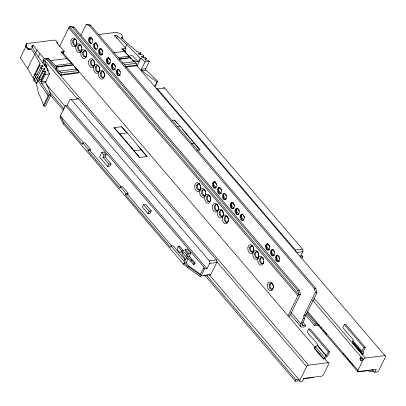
<?xml version="1.0" encoding="UTF-8"?>
<svg xmlns="http://www.w3.org/2000/svg" width="406" height="406" viewBox="0 0 406 406"><rect width="100%" height="100%" fill="white"/><g stroke="black" fill="none" stroke-linecap="round" stroke-linejoin="round"><path stroke-width="0.61" d="M56.49 68.081L59.443 71.522L59.667 71.065L76.754 68.918L78.196 70.608L78.424 72.395L78.104 73.095L61.017 75.242L55.876 69.233L56.49 68.081L57.165 67.995L56.429 66.777L48.106 58.119L44.051 58.626L43.117 60.524L44.66 64.803L45.979 66.163L47 65.873L45.939 64.64L44.655 60.276A1.705 0.903 -40.6 0 1 46.451 59.022L47.741 58.86L48.106 58.119M76.754 68.918L76.526 69.375L71.74 63.422L66.691 58.591L60.941 51.872L64.249 51.455L56.617 42.544L57.535 42.427L56.018 40.651L54.541 40.082L26.578 43.599L25.619 46.578L27.831 49.162L29.014 49.73L30.638 49.527L31.013 48.766L34.703 54.165L40.098 63.651L37.692 68.518M125.799 67.102L136.172 65.797L136.492 65.097L136.264 63.311L134.822 61.626L134.594 62.082L131.645 58.637L130.976 58.718L129.138 56.211L121.917 48.842L125.977 48.334L114.497 35.413L115.248 35.317A2.01 1.066 26.3 0 1 117.633 36.2L126.758 44.589L140.166 58.144L140.963 58.352A116.39 61.849 26.3 0 0 145.104 61.869L149.398 61.326L145.739 68.71A1.01 0.736 74.2 0 0 146.028 70.106L157.69 81.236L154.93 86.823M121.399 38.123L122.48 37.986L122.556 37.261M122.48 37.986L122.932 36.499L120.719 33.916L116.816 32.257L98.176 34.601M302.8 321.983L305.606 325.267L304.855 326.789L302.612 327.069A5.019 2.664 -40.6 0 1 300.755 323.729L303.363 318.451L303.972 315.457L315.411 292.31L314.183 288.336L89.015 25.304L86.199 24.548L80.895 35.281M305.606 325.267L303.363 325.546A3.009 1.599 -40.6 0 1 302.252 323.541C304.83 320.613 304.302 316.33 306.703 313.478L316.644 293.36L316.908 292.122L315.68 288.148L90.513 25.116L87.691 24.36L86.199 24.548M25.619 46.578L26.578 43.599M370.47 370.262L373.073 370.15M353.129 343.111L352.753 341.7A2.309 1.223 -40.6 0 1 352.915 340.634L353.291 339.873L342.781 327.601L344.288 324.551L345.633 324.384L365.268 347.318L363.345 351.226L363.756 352.535A2.309 1.223 -40.6 0 1 363.598 353.601L363.411 353.981L362.066 354.149L352.941 343.491L353.129 343.111L362.253 353.768L362.066 354.149M362.253 353.768L361.878 352.357L352.753 341.7M61.017 75.242L61.336 74.542L61.113 72.755L59.667 71.065M25.908 46.528L20.3 57.875L27.598 68.548L33.459 78.642L34.236 80.86L36.312 83.387A2.984 2.208 50.9 0 1 36.449 83.834A137.68 101.891 50.9 0 1 38.337 92.984A114.512 60.849 26.3 0 1 43.447 105.271L43.944 106.012L45.36 106.311L50.887 95.126A116.39 61.849 26.3 0 0 45.873 82.692L45.812 82.55A1.056 0.518 -84.9 0 1 45.782 81.586A0.979 0.487 -84.9 0 1 45.898 81.256L49.557 73.872A116.39 61.849 26.3 0 0 47.466 70.101L47.786 69.756L37.631 55.789L32.018 46.959A2.01 1.066 26.3 0 1 32.576 45.705L33.322 45.614L44.051 58.626M27.831 49.162L28.207 48.4L25.994 45.817M29.014 49.73L29.389 48.969L31.013 48.766M31.815 47.248L32.576 45.705M32.236 47.812L33.322 45.614M27.598 68.548L34.703 54.165M35.429 53.323L37.073 49.994M38.215 57.063L39.864 53.734M43.447 105.271L48.192 95.669L34.271 74.943L40.098 63.651M33.003 78.018L34.789 74.399M35.423 74.186L39.529 65.873L42.457 65.665L42.792 66.158L40.666 67.563L36.555 75.876L35.423 74.186L37.763 74.019M33.926 80.134L35.713 76.521M42.528 62.955L43.351 61.291M34.018 80.424L35.84 76.739M41.64 67.325L42.457 65.665M35.033 81.733L36.829 78.094M44.812 69.172L42.691 70.578L38.58 78.891L37.443 77.201L41.554 68.888L44.482 68.68L44.812 69.172L44.264 70.279M36.312 83.387L37.865 80.246M36.449 83.834L38.306 80.078M43.934 69.786L44.482 68.68M39.118 79.693L43.229 71.38L45.183 71.238L46.132 72.654L44.716 73.593L40.605 81.905L39.118 79.693L41.072 79.551L45.183 71.238M56.987 43.538L57.535 42.427M46.441 66.995L47 65.873M47.269 70.791L47.786 69.756M59.621 46.391L68.736 27.948L69.746 26.618L71.243 26.431L74.059 27.182L299.227 290.214L300.455 294.188L289.295 316.771M63.427 53.12L64.249 51.455M43.944 106.012L49.471 94.831L41.671 83.22A1.01 0.584 -89.9 0 1 41.605 81.794L45.264 74.415L49.557 73.872M75.871 45.447L76.988 43.188M87.534 24.69L87.691 24.36M89.518 39.448L90.066 38.342L90.985 38.225L92.588 40.103M89.614 40.996L90.985 38.225M71.431 99.759L209.344 260.865A1.807 1.193 82.8 0 1 209.663 263.403L207.045 268.696L204.431 269.026L201.137 275.689L210.856 274.466L216.768 262.509A1.807 1.193 82.8 0 0 216.449 259.977L78.536 98.866L71.431 99.759A1.807 1.193 82.8 0 0 69.756 99.967L67.137 105.266L65.493 105.469L60.469 115.644A1.807 1.193 82.8 0 0 60.362 115.903L60.291 116.116A1.791 0.898 -85 0 0 60.174 116.862A1.883 0.939 -85 0 0 60.281 117.852M200.924 276.009A1.807 1.193 82.8 0 1 199.727 276.141L187.643 267.655L183.502 264.24L63.473 124.028L64.031 122.896L60.362 115.903L83.616 143.064M114.741 36.347L115.248 35.317M116.618 38.255L117.633 36.2M125.119 47.908L126.758 44.589M125.571 52.186L125.038 50.227L125.977 48.334M185.116 259.764L173.169 245.808L171.073 246.072L170.49 247.254L125.469 194.667L127.565 194.403L128.144 193.231L122.587 186.735L120.491 186.999L119.912 188.176L87.894 150.773L89.99 150.509L90.568 149.337L85.011 142.841L82.915 143.105L82.337 144.277L64.031 122.896M87.894 150.773L88.472 149.596L90.568 149.337M139.999 54.81L140.821 53.145L140.151 52.506L136.923 51.486L126.606 42.615L121.232 37.428L122.856 37.225M132.336 60.205L138.37 61.783L140.166 58.144M137.096 66.178L140.963 58.352M143.024 57.698L143.846 56.033L142.516 54.764L138.629 54.115L138.131 53.643L140.821 53.145M145.526 60.083L146.348 58.423L145.546 57.657L141.653 57.002L141.161 56.53L143.846 56.033M105.058 156.98L106.184 154.691L103.931 152.057L101.835 152.321L99.546 156.955L107.712 166.496L109.808 166.232L110.965 163.887L105.058 156.98L102.962 157.244L108.874 164.146L110.965 163.887M102.962 157.244L104.093 154.955L106.184 154.691M107.712 166.496L108.874 164.146M154.524 86.823L157.01 81.794L157.69 81.236M125.469 194.667L126.053 193.495L128.144 193.231M143.562 204.67L142.404 207.019L147.977 213.531L150.068 213.267L151.23 210.917L145.658 204.406L143.562 204.67L149.134 211.181L151.23 210.917M147.977 213.531L149.134 211.181M186.938 255.115L184.694 252.491L182.599 252.755L181.827 254.313L185.197 258.252L183.847 260.987L171.073 246.072M189.348 256.222L195.154 263.007L194.185 263.129L191.52 260.018L187.257 256.485L189.348 256.222L190.845 253.197L187.328 249.086L185.237 249.35L184.755 250.319L187.521 253.552L185.968 256.693L182.599 252.755M65.493 105.469L204.522 267.879L203.553 268.001L200.158 274.872L188.064 266.407L184.009 263.052L186.603 257.81L190.866 261.342L193.53 264.453L194.499 264.331L195.154 263.007M187.257 256.485L188.749 253.461L190.845 253.197M183.502 264.24L184.06 263.108M186.648 257.871L187.303 256.541M184.009 263.052L186.105 262.789L188.176 258.597M187.729 267.696L188.303 266.529M190.866 261.342L191.52 260.018M193.53 264.453L194.185 263.129M300.186 256.993L302.805 251.7A1.807 1.193 82.8 0 0 302.485 249.162L164.567 88.056A1.807 1.193 82.8 0 0 163.156 87.899M301.978 258.333L302.805 256.668L301.927 255.638L300.953 255.76M288.011 315.827L297.953 295.71L298.963 294.375L297.735 290.402L72.567 27.369L69.746 26.618M308.687 329.027L307.185 332.072L317.69 344.349L317.208 345.267L315.401 346.81A2.309 1.223 -40.6 0 0 314.462 347.967L314.274 348.348L323.399 359.011L324.744 358.838L326.845 356.757A2.309 1.223 -40.6 0 0 327.784 355.6L329.667 351.789L310.037 328.855L308.687 329.027L328.322 351.956L329.667 351.789M305.342 314.782L314.574 325.566L315.33 324.044L317.071 323.826M204.725 275.334L295.35 381.198L296.03 379.828L298.522 379.514M299.76 380.493L306.616 366.623A1.705 0.903 -40.6 0 1 308.524 365.172L328.195 362.7A1.705 0.903 -40.6 0 1 328.824 363.837L323.435 374.733A1.705 0.903 -40.6 0 1 321.527 376.189L303.876 378.407L302.409 381.376L300.394 381.63A1.705 0.903 -40.6 0 1 299.76 380.493L209.42 274.963M323.399 359.011L323.587 358.63A2.309 1.223 -40.6 0 1 324.526 357.468L326.373 355.874L328.322 351.956M361.878 352.357A2.309 1.223 -40.6 0 1 362.035 351.297L363.918 347.485L365.268 347.318M374.763 372.282L376.23 369.318L358.584 371.536A1.705 0.903 -40.6 0 1 357.955 370.399L363.34 359.498A1.705 0.903 -40.6 0 1 365.253 358.041L384.918 355.57A1.705 0.903 -40.6 0 1 385.548 356.707L378.691 370.577A1.705 0.903 -40.6 0 1 376.783 372.028L374.763 372.282L372.703 369.876M157.01 81.794A116.39 61.849 26.3 0 1 141.826 70.634L141.684 70.502A1.056 0.822 65.6 0 1 141.354 69.578A0.979 0.761 65.8 0 1 141.445 69.253L145.104 61.869M34.271 74.943L35.286 73.384M128.824 56.251L132.143 55.49L138.37 61.783M146.348 58.423L144.556 58.753L145.977 60.108L148.576 60.545L149.398 61.326M72.567 27.369L74.059 27.182M89.015 25.304L90.513 25.116M61.306 52.521L62.534 52.369A1.705 0.903 -40.6 0 1 63.321 52.932M121.983 49.532L122.84 49.425A1.705 0.903 -40.6 0 1 123.607 50.166M43.117 60.524L44.609 60.337M123.541 50.415L125.038 50.227M50.278 60.651L66.691 58.591M113.751 52.678L124.089 51.379M44.66 64.803L45.939 64.64M55.328 65.488L71.74 63.422M118.192 57.586L129.138 56.211M56.429 66.777L72.841 64.711M119.298 58.875L130.24 57.5M56.414 67.117L72.826 65.056M119.283 59.22L130.225 57.845M122.617 63.158L134.822 61.626M61.113 72.755L78.196 70.608M124.672 64.767L136.264 63.311M61.336 74.542L78.424 72.395M125.505 66.477L136.492 65.097M141.445 69.253L145.739 68.71M41.605 81.799L45.903 81.256M41.671 83.22L45.873 82.692M141.826 70.634L146.023 70.106M156.564 88.528A1.807 1.193 82.8 0 1 157.467 88.95L164.567 88.056M114.081 127.672L121.556 126.733L127.245 132.879L147.109 156.574L139.628 157.513L114.081 127.672L119.765 133.818L139.628 157.513M171.971 120.394L174.463 120.085L180.147 126.23L200.011 149.926L196.895 150.316M119.765 133.818L127.245 132.879M177.031 126.621L180.147 126.23M134.254 150.743L141.73 149.804M191.52 143.546L194.636 143.156M183.426 250.7L181.929 250.888A3.512 2.319 82.8 0 1 178.594 251.481A3.512 2.319 82.8 0 1 178.067 246.376L179.564 246.188L183.426 250.7A3.512 2.319 82.8 0 1 180.782 251.877M209.344 260.865L216.449 259.977M157.467 88.95L295.38 250.055L302.485 249.162M209.663 263.403L216.768 262.509M296.882 252.441L302.805 251.7M188.064 266.407L189.094 266.28L200.625 274.395M300.709 256.927L302.805 256.668M199.727 276.141L201.549 275.913M203.37 275.684L205.192 275.451M207.014 275.222L208.232 275.07M297.735 290.402L299.227 290.214M314.183 288.336L315.68 288.148M298.963 294.375L300.455 294.188M315.411 292.31L316.908 292.122M303.972 315.457L305.464 315.269M303.363 318.451L304.86 318.263M314.574 325.566L318.644 325.054M360.218 358.138L360.964 358.041M303.241 378.778L311.772 377.707A2.812 1.492 -40.6 0 0 313.559 376.895M295.35 381.198L299.09 380.732A2.106 1.117 -40.6 0 0 299.339 380.681M373.642 371.363L369.902 371.835A2.106 1.117 -40.6 0 1 369.09 370.505L358.731 371.81A2.812 1.492 -40.6 0 1 357.468 370.582M37.443 77.201L39.788 77.033M45.264 66.762L46.406 66.721L48.41 70.751M49.471 94.831L50.887 95.126M28.207 48.4L29.389 48.969M122.561 49.096L127.098 54.399M127.92 55.363L129.159 56.804M130.397 58.251L131.224 59.215M136.172 65.001L384.918 355.57M174.463 120.085L177.346 123.454M182.289 129.23L190.531 138.857M191.358 139.821L192.591 141.263M193.829 142.709L200.011 149.926M344.288 324.551L363.918 347.485M352.915 340.634L362.035 351.297M353.164 342.877L362.289 353.54M100.419 48.674L102.896 51.567M108.255 57.83L110.731 60.722M113.208 63.615L115.68 66.508M118.156 69.396L120.222 71.806M214.272 181.675L216.748 184.568M219.22 187.455L221.696 190.348M224.173 193.241L226.649 196.134M232.009 202.396L234.485 205.289M236.962 208.176L239.433 211.069M241.91 213.962L244.798 217.332M267.488 243.839L269.96 246.726M272.436 249.619L274.497 252.03M277.384 255.404L279.861 258.292M314.102 298.288L365.253 358.041M95.4 43.386L98.211 46.67M99.14 50.872L102.439 54.724M106.971 60.017L109.859 63.387M111.919 65.797L115.213 69.649M117.273 72.055L120.161 75.425M213.312 184.238L216.195 187.608M218.255 190.018L221.143 193.388M223.204 195.793L226.086 199.163M230.623 204.462L233.917 208.314M235.566 210.237L238.865 214.089M240.925 216.499L243.813 219.869M266.067 245.869L269.366 249.72M271.426 252.126L274.314 255.496M276.374 257.906L279.257 261.276M312.645 300.278L363.34 359.498M69.583 26.943L298.801 294.7M68.736 27.948L297.953 295.71M307.667 311.656L357.955 370.399M318.568 324.79L319.395 325.754M320.633 327.2L321.872 328.647M323.105 330.093L324.343 331.54M325.17 332.499L326.82 334.427M342.908 353.22L343.735 354.184M344.968 355.631L346.206 357.077M347.445 358.523L348.683 359.97M349.51 360.934L350.743 362.375M351.571 363.34L353.22 365.268M307.032 312.366L357.701 371.556M306.5 313.726L315.33 324.044M301.714 323.623L303.363 325.546M290.869 312.178L300.755 323.729M317.314 345.11L326.439 355.768M317.106 345.364L326.231 356.021M290.473 314.584L300.775 326.617M315.401 346.81L324.526 357.468M62.534 52.369L315.406 347.759M324.48 358.361L328.195 362.7M314.462 347.967L323.587 358.63M121.556 126.733L125.677 131.544M138.04 145.982L147.109 156.574M47.741 58.86L56.145 68.68M46.167 58.697L308.524 365.172M44.538 60.479L77.45 98.922M216.763 261.662L306.616 366.623M67.137 105.266L207.045 268.696M203.553 268.001L204.431 269.026M46.477 84.621L65.041 106.306M185.237 249.35L188.749 253.461M101.835 152.321L104.093 154.955M49.283 91.589L64.112 108.915M206.639 275.41L296.03 379.828M50.664 95.369L63.432 110.285M178.067 246.376L181.929 250.888M89.99 150.509L121.186 186.953M127.565 194.403L171.763 246.036M186.105 262.789L189.094 266.28M82.915 143.105L88.472 149.596M120.491 186.999L126.053 193.495M39.083 65.209L39.529 65.873M40.666 67.563L41.554 68.888M42.691 70.578L43.229 71.38M44.716 73.593L45.264 74.415M41.072 79.551L41.706 80.495M60.423 118.222L63.473 124.028M47.619 93.882A114.512 60.849 26.3 0 1 48.192 95.669M228.385 220.001A3.162 2.086 82.8 0 1 225.203 221.783A3.162 2.086 82.8 0 1 225.097 216.52A3.162 2.086 82.8 0 1 228.365 219.022M86.341 56.855A3.162 2.086 82.8 0 1 83.56 54.054A3.162 2.086 82.8 0 1 85.564 50.659M81.779 49.288A3.162 2.086 82.8 0 1 78.48 50.385A3.162 2.086 82.8 0 1 78.647 45.259A3.162 2.086 82.8 0 1 81.824 47.837M81.043 51.12A3.162 2.086 82.8 0 1 78.581 48.243A3.162 2.086 82.8 0 1 80.256 44.848M75.739 45.305A3.162 2.086 82.8 0 1 73.603 42.427A3.162 2.086 82.8 0 1 74.963 39.113M76.384 45.223A3.162 2.086 82.8 0 1 76.069 45.305M103.718 77.602A3.162 2.086 82.8 0 1 101.231 74.481A3.162 2.086 82.8 0 1 103.261 71.329M98.739 71.791A3.162 2.086 82.8 0 1 96.313 69.157A3.162 2.086 82.8 0 1 97.633 65.594M99.358 71.557A3.162 2.086 82.8 0 1 99.059 71.71M93.436 65.98A3.162 2.086 82.8 0 1 91.299 63.097A3.162 2.086 82.8 0 1 92.659 59.783M94.08 65.899A3.162 2.086 82.8 0 1 93.761 65.975M210.587 197.864A3.162 2.086 82.8 0 1 208.334 201.67A3.162 2.086 82.8 0 1 206.857 196.575A3.162 2.086 82.8 0 1 210.45 197.392M209.562 201.635A3.162 2.086 82.8 0 1 207.425 198.752A3.162 2.086 82.8 0 1 208.785 195.438M205.649 193.987A3.162 2.086 82.8 0 1 202.437 195.195A3.162 2.086 82.8 0 1 202.335 190.12A3.162 2.086 82.8 0 1 205.609 192.048M205.233 195.738A3.162 2.086 82.8 0 1 202.452 192.941A3.162 2.086 82.8 0 1 204.457 189.546M227.258 222.305A3.162 2.086 82.8 0 1 225.102 219.179A3.162 2.086 82.8 0 1 226.802 216.033M227.908 222.224A3.162 2.086 82.8 0 1 227.588 222.305M199.94 190.003A3.162 2.086 82.8 0 1 197.448 186.882A3.162 2.086 82.8 0 1 199.478 183.73M222.61 216.489A3.162 2.086 82.8 0 1 220.148 213.612A3.162 2.086 82.8 0 1 221.823 210.217M218.326 206.908A3.162 2.086 82.8 0 1 216.078 210.714A3.162 2.086 82.8 0 1 214.601 205.619A3.162 2.086 82.8 0 1 218.189 206.436M217.306 210.678A3.162 2.086 82.8 0 1 215.144 207.552A3.162 2.086 82.8 0 1 216.85 204.406M217.174 204.401A3.162 2.086 82.8 0 1 217.504 204.477M263.712 261.814A3.162 2.086 82.8 0 1 260.5 263.022A3.162 2.086 82.8 0 1 260.398 257.947A3.162 2.086 82.8 0 1 263.672 259.876M263.296 263.565A3.162 2.086 82.8 0 1 260.55 261.012A3.162 2.086 82.8 0 1 262.195 257.374M258.003 257.83A3.162 2.086 82.8 0 1 255.516 254.709A3.162 2.086 82.8 0 1 257.546 251.558M272.563 289.265A3.162 2.086 82.8 0 1 270.097 286.387A3.162 2.086 82.8 0 1 271.776 282.992M252.694 252.019A3.162 2.086 82.8 0 1 250.563 249.142A3.162 2.086 82.8 0 1 251.918 245.828M253.643 251.786A3.162 2.086 82.8 0 1 253.344 251.938M76.978 98.876A1.807 1.193 82.8 0 1 78.536 98.866M179.35 246.63A3.512 2.319 82.8 0 1 179.564 246.188M210.643 274.786A1.807 1.193 82.8 0 1 209.755 275.07M243.438 220.311A3.162 2.086 82.8 0 1 241.012 217.677A3.162 2.086 82.8 0 1 242.336 214.119M242.341 220.443A4.466 2.949 82.8 0 1 241.159 215.368M241.326 214.744A4.466 2.949 82.8 0 1 241.56 214.18M102.19 54.861A3.162 2.086 82.8 0 1 99.409 52.064A3.162 2.086 82.8 0 1 101.414 48.664M96.897 49.126A3.162 2.086 82.8 0 1 94.41 46A3.162 2.086 82.8 0 1 96.44 42.853M95.801 49.258A4.466 2.949 82.8 0 1 95.014 42.995M99.937 48.745A4.466 2.949 82.8 0 1 99.643 49.238M91.589 43.315A3.162 2.086 82.8 0 1 89.457 40.433A3.162 2.086 82.8 0 1 90.812 37.119M119.567 75.612A3.162 2.086 82.8 0 1 117.08 72.486A3.162 2.086 82.8 0 1 119.11 69.34M114.593 69.796A3.162 2.086 82.8 0 1 112.127 66.919A3.162 2.086 82.8 0 1 113.807 63.524M109.285 63.986A3.162 2.086 82.8 0 1 107.154 61.108A3.162 2.086 82.8 0 1 108.509 57.789M109.935 63.904A3.162 2.086 82.8 0 1 109.615 63.986M112.817 68.878A4.466 2.949 82.8 0 1 112.711 63.666M117.339 69.908A4.466 2.949 82.8 0 1 116.994 70.319M225.416 199.64A3.162 2.086 82.8 0 1 223.28 196.763A3.162 2.086 82.8 0 1 224.64 193.449M221.087 193.748A3.162 2.086 82.8 0 1 218.342 191.196A3.162 2.086 82.8 0 1 219.981 187.557M215.789 188.014A3.162 2.086 82.8 0 1 213.302 184.887A3.162 2.086 82.8 0 1 215.332 181.741M214.327 187.653A4.466 2.949 82.8 0 1 213.906 181.878M218.829 187.628A4.466 2.949 82.8 0 1 218.54 188.125M238.464 214.5A3.162 2.086 82.8 0 1 235.998 211.622A3.162 2.086 82.8 0 1 237.677 208.227M233.805 208.603A3.162 2.086 82.8 0 1 230.999 205.558A3.162 2.086 82.8 0 1 233.359 202.487M279.15 261.576A3.162 2.086 82.8 0 1 276.405 259.023A3.162 2.086 82.8 0 1 278.044 255.384M273.852 255.841A3.162 2.086 82.8 0 1 271.365 252.715A3.162 2.086 82.8 0 1 273.395 249.568M268.879 250.025A3.162 2.086 82.8 0 1 266.453 247.396A3.162 2.086 82.8 0 1 267.772 243.833M269.498 249.791A3.162 2.086 82.8 0 1 269.198 249.949M267.102 249.106A4.466 2.949 82.8 0 1 266.762 244.458M271.624 250.137A4.466 2.949 82.8 0 1 271.279 250.553M272.39 255.481A4.466 2.949 82.8 0 1 271.974 249.71M276.892 255.455A4.466 2.949 82.8 0 1 276.603 255.953M219.671 193.961A4.466 2.949 82.8 0 1 218.489 188.881M218.651 188.257A4.466 2.949 82.8 0 1 218.885 187.694M224.645 199.772A4.466 2.949 82.8 0 1 223.63 194.073M108.519 64.118A4.466 2.949 82.8 0 1 107.504 58.418M118.11 75.252A4.466 2.949 82.8 0 1 117.689 69.477M90.822 43.447A4.466 2.949 82.8 0 1 89.807 37.748M100.774 55.074A4.466 2.949 82.8 0 1 100.282 48.314M277.734 261.789A4.466 2.949 82.8 0 1 276.552 256.709M276.719 256.09A4.466 2.949 82.8 0 1 277.242 255.029M231.709 207.76A4.466 2.949 82.8 0 1 231.603 202.553M237.002 214.14A4.466 2.949 82.8 0 1 236.348 208.933M361.883 360.67A1.604 1.061 82.8 0 1 360.787 359.082A1.604 1.061 82.8 0 1 361.65 357.483M361.817 357.483A1.604 1.061 82.8 0 1 361.985 357.519M295.38 250.055A1.807 1.193 82.8 0 1 295.908 251.563M222.513 217.504A4.466 2.949 82.8 0 0 225.878 223.833A4.466 2.949 82.8 0 0 227.578 216.87A4.466 2.949 82.8 0 0 222.513 217.504M82.743 52.567A3.162 2.086 82.8 0 0 85.123 57.043A3.162 2.086 82.8 0 0 86.326 52.115A3.162 2.086 82.8 0 0 82.743 52.567M80.946 52.13A4.466 2.949 82.8 0 0 84.316 58.459A4.466 2.949 82.8 0 0 86.016 51.501A4.466 2.949 82.8 0 0 80.946 52.13M72.786 40.935A3.162 2.086 82.8 0 0 75.171 45.416A3.162 2.086 82.8 0 0 76.374 40.488A3.162 2.086 82.8 0 0 72.786 40.935M70.994 40.504A4.466 2.949 82.8 0 0 74.359 46.832A4.466 2.949 82.8 0 0 76.059 39.874A4.466 2.949 82.8 0 0 70.994 40.504M75.973 46.32A4.466 2.949 82.8 0 0 79.337 52.648A4.466 2.949 82.8 0 0 81.038 45.685A4.466 2.949 82.8 0 0 75.973 46.32M100.439 73.237A3.162 2.086 82.8 0 0 102.819 77.719A3.162 2.086 82.8 0 0 104.022 72.791A3.162 2.086 82.8 0 0 100.439 73.237M95.461 67.421A3.162 2.086 82.8 0 0 97.841 71.903A3.162 2.086 82.8 0 0 99.049 66.975A3.162 2.086 82.8 0 0 95.461 67.421M90.482 61.61A3.162 2.086 82.8 0 0 92.867 66.087A3.162 2.086 82.8 0 0 94.07 61.159A3.162 2.086 82.8 0 0 90.482 61.61M93.669 66.99A4.466 2.949 82.8 0 0 97.034 73.319A4.466 2.949 82.8 0 0 98.734 66.356A4.466 2.949 82.8 0 0 93.669 66.99M98.643 72.801A4.466 2.949 82.8 0 0 102.007 79.134A4.466 2.949 82.8 0 0 103.708 72.172A4.466 2.949 82.8 0 0 98.643 72.801M88.691 61.174A4.466 2.949 82.8 0 0 92.055 67.508A4.466 2.949 82.8 0 0 93.756 60.545A4.466 2.949 82.8 0 0 88.691 61.174M204.817 196.834A4.466 2.949 82.8 0 0 208.182 203.162A4.466 2.949 82.8 0 0 209.887 196.2A4.466 2.949 82.8 0 0 204.817 196.834M199.843 191.018A4.466 2.949 82.8 0 0 203.208 197.346A4.466 2.949 82.8 0 0 204.908 190.384A4.466 2.949 82.8 0 0 199.843 191.018M196.656 185.638A3.162 2.086 82.8 0 0 199.041 190.12A3.162 2.086 82.8 0 0 200.244 185.192A3.162 2.086 82.8 0 0 196.656 185.638M194.865 185.202A4.466 2.949 82.8 0 0 198.23 191.536A4.466 2.949 82.8 0 0 199.93 184.573A4.466 2.949 82.8 0 0 194.865 185.202M219.331 212.12A3.162 2.086 82.8 0 0 221.712 216.601A3.162 2.086 82.8 0 0 222.914 211.673A3.162 2.086 82.8 0 0 219.331 212.12M217.535 211.688A4.466 2.949 82.8 0 0 220.905 218.017A4.466 2.949 82.8 0 0 222.605 211.059A4.466 2.949 82.8 0 0 217.535 211.688M212.561 205.878A4.466 2.949 82.8 0 0 215.926 212.206A4.466 2.949 82.8 0 0 217.626 205.243A4.466 2.949 82.8 0 0 212.561 205.878M254.719 253.466A3.162 2.086 82.8 0 0 257.105 257.947A3.162 2.086 82.8 0 0 258.307 253.019A3.162 2.086 82.8 0 0 254.719 253.466M257.906 258.845A4.466 2.949 82.8 0 0 261.271 265.174A4.466 2.949 82.8 0 0 262.971 258.216A4.466 2.949 82.8 0 0 257.906 258.845M249.746 247.65A3.162 2.086 82.8 0 0 252.126 252.131A3.162 2.086 82.8 0 0 253.329 247.203A3.162 2.086 82.8 0 0 249.746 247.65M252.928 253.034A4.466 2.949 82.8 0 0 256.293 259.363A4.466 2.949 82.8 0 0 257.993 252.4A4.466 2.949 82.8 0 0 252.928 253.034M247.949 247.218A4.466 2.949 82.8 0 0 251.319 253.547A4.466 2.949 82.8 0 0 253.019 246.584A4.466 2.949 82.8 0 0 247.949 247.218M269.279 284.895A3.162 2.086 82.8 0 0 271.665 289.377A3.162 2.086 82.8 0 0 272.868 284.449A3.162 2.086 82.8 0 0 269.279 284.895M267.488 284.464A4.466 2.949 82.8 0 0 270.853 290.792A4.466 2.949 82.8 0 0 272.553 283.83A4.466 2.949 82.8 0 0 267.488 284.464M98.592 50.572A3.162 2.086 82.8 0 0 100.977 55.054A3.162 2.086 82.8 0 0 102.18 50.126A3.162 2.086 82.8 0 0 98.592 50.572M93.619 44.756A3.162 2.086 82.8 0 0 95.999 49.238A3.162 2.086 82.8 0 0 97.201 44.31A3.162 2.086 82.8 0 0 93.619 44.756M116.289 71.243A3.162 2.086 82.8 0 0 118.674 75.724A3.162 2.086 82.8 0 0 119.877 70.796A3.162 2.086 82.8 0 0 116.289 71.243M88.64 38.946A3.162 2.086 82.8 0 0 91.02 43.427A3.162 2.086 82.8 0 0 92.228 38.499A3.162 2.086 82.8 0 0 88.64 38.946M111.31 65.432A3.162 2.086 82.8 0 0 113.695 69.913A3.162 2.086 82.8 0 0 114.898 64.98A3.162 2.086 82.8 0 0 111.31 65.432M106.336 59.616A3.162 2.086 82.8 0 0 108.717 64.097A3.162 2.086 82.8 0 0 109.919 59.169A3.162 2.086 82.8 0 0 106.336 59.616M222.463 195.271A3.162 2.086 82.8 0 0 224.848 199.752A3.162 2.086 82.8 0 0 226.051 194.824A3.162 2.086 82.8 0 0 222.463 195.271M217.489 189.46A3.162 2.086 82.8 0 0 219.869 193.941A3.162 2.086 82.8 0 0 221.072 189.013A3.162 2.086 82.8 0 0 217.489 189.46M212.511 183.644A3.162 2.086 82.8 0 0 214.891 188.125A3.162 2.086 82.8 0 0 216.099 183.197A3.162 2.086 82.8 0 0 212.511 183.644M240.159 215.946A3.162 2.086 82.8 0 0 242.544 220.422A3.162 2.086 82.8 0 0 243.747 215.495A3.162 2.086 82.8 0 0 240.159 215.946M235.181 210.13A3.162 2.086 82.8 0 0 237.566 214.612A3.162 2.086 82.8 0 0 238.769 209.684A3.162 2.086 82.8 0 0 235.181 210.13M230.207 204.314A3.162 2.086 82.8 0 0 232.587 208.796A3.162 2.086 82.8 0 0 233.79 203.868A3.162 2.086 82.8 0 0 230.207 204.314M275.552 257.287A3.162 2.086 82.8 0 0 277.932 261.768A3.162 2.086 82.8 0 0 279.135 256.841A3.162 2.086 82.8 0 0 275.552 257.287M270.574 251.471A3.162 2.086 82.8 0 0 272.959 255.953A3.162 2.086 82.8 0 0 274.162 251.025A3.162 2.086 82.8 0 0 270.574 251.471M265.595 245.66A3.162 2.086 82.8 0 0 267.98 250.142A3.162 2.086 82.8 0 0 269.183 245.214A3.162 2.086 82.8 0 0 265.595 245.66M360.092 358.488A1.604 1.061 82.8 0 0 361.304 360.761A1.604 1.061 82.8 0 0 361.913 358.259A1.604 1.061 82.8 0 0 360.092 358.488"/></g></svg>
